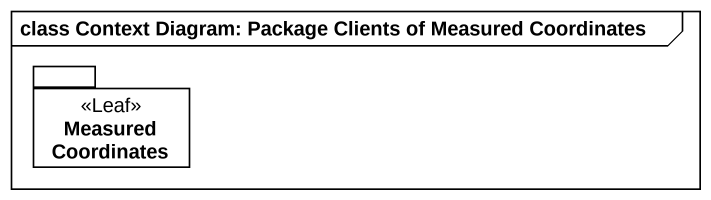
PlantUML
@startuml
mainframe class Context Diagram: Package Clients of Measured Coordinates
package "Measured Coordinates" as Measured_Coordinates <<Leaf>> {
}
@enduml
